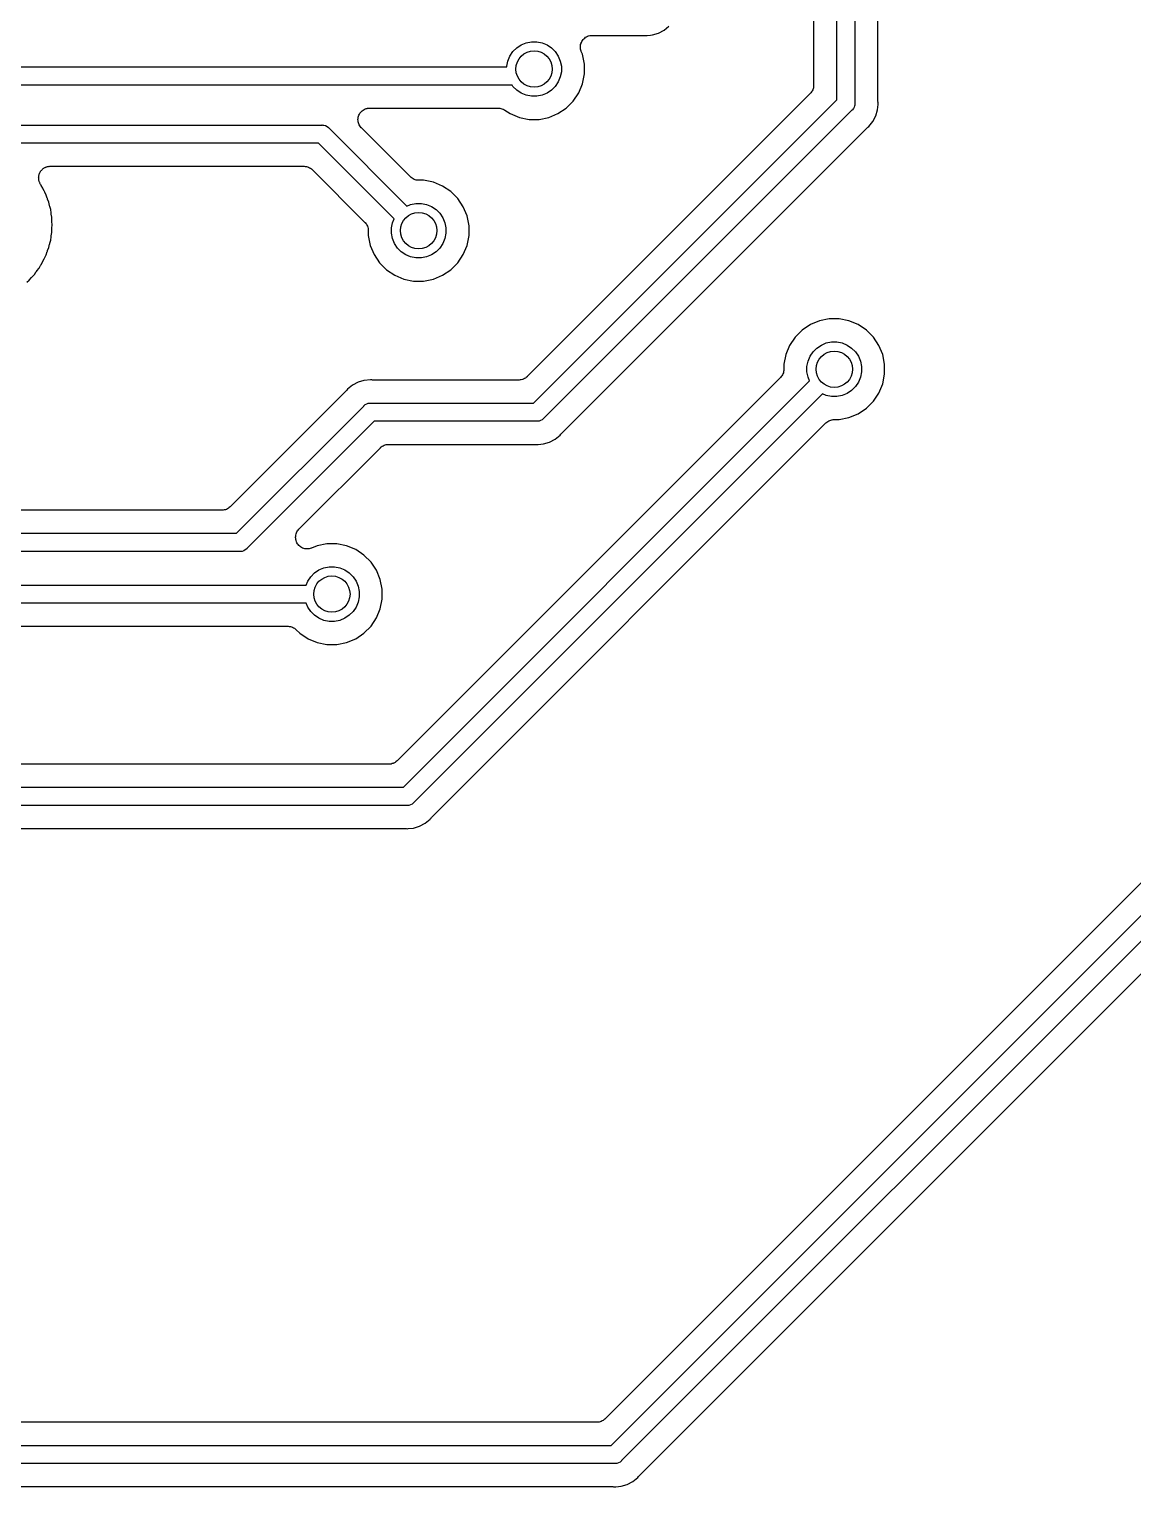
# Model space of a CAD drawing. Extents: x 49 to 143, y -158 to -38.
# Drawn here: x 109.76 to 121.9, y -109.07 to -93.03 of the extents above; entities that cross this region are included whole.
import ezdxf

# ---------------------------------------------------------------- set-up
doc = ezdxf.new("R2010")
doc.units = 0
doc.layers.add('BLACK', color=7, linetype='CONTINUOUS')

msp = doc.modelspace()

# ---------------------------------------------------------------- linework, layer by layer
at = {"layer": 'BLACK', "linetype": 'CONTINUOUS'}
for p, q in [((118.391, -91.4636), (118.391, -93.6528)), ((118.645, -93.8106), (118.645, -91.4449)), ((118.845, -91.4814), (118.845, -93.8471)), ((119.099, -93.8284), (119.099, -91.6392)), ((115.841, -93.1688), (115.847, -93.1582)), ((115.847, -93.1579), (115.848, -93.1576)), ((115.847, -93.1582), (115.847, -93.1579)), ((115.848, -93.1576), (115.855, -93.1484)), ((115.855, -93.1484), (115.863, -93.1391)), ((115.863, -93.1389), (115.864, -93.1386)), ((115.863, -93.1391), (115.863, -93.1389)), ((115.864, -93.1386), (115.873, -93.1311)), ((115.873, -93.1311), (115.882, -93.1234)), ((115.882, -93.1234), (115.883, -93.1233)), ((115.883, -93.1231), (115.893, -93.1175)), ((115.883, -93.1233), (115.883, -93.1231)), ((115.893, -93.1175), (115.904, -93.1118)), ((115.904, -93.1117), (115.905, -93.1115)), ((115.904, -93.1118), (115.904, -93.1117)), ((115.905, -93.1115), (115.916, -93.1081)), ((115.916, -93.1081), (115.928, -93.1046)), ((115.928, -93.1046), (115.929, -93.1045)), ((115.928, -93.1046), (115.928, -93.1046)), ((115.929, -93.1045), (115.941, -93.1034)), ((115.941, -93.1034), (115.953, -93.1022)), ((115.953, -93.1022), (116.524, -93.1022)), ((116.524, -93.1022), (116.526, -93.1022)), ((116.526, -93.1022), (116.531, -93.1028)), ((116.531, -93.1028), (116.537, -93.1028)), ((116.537, -93.1028), (116.548, -93.1039)), ((116.548, -93.1039), (116.559, -93.1028)), ((116.559, -93.1028), (116.595, -93.0992)), ((116.559, -93.1028), (116.559, -93.1028)), ((116.595, -93.0992), (116.617, -93.0971)), ((116.595, -93.0992), (116.595, -93.0992)), ((116.617, -93.0971), (116.684, -93.0768)), ((116.684, -93.0768), (116.745, -93.044)), ((116.745, -93.044), (116.799, -92.9997)), ((115.05, -93.3299), (115.083, -93.2808)), ((115.083, -93.2808), (115.125, -93.239)), ((115.125, -93.239), (115.174, -93.2061)), ((115.174, -93.2061), (115.228, -93.1835)), ((115.228, -93.1835), (115.286, -93.172)), ((115.286, -93.172), (115.346, -93.172)), ((115.346, -93.172), (115.404, -93.1835)), ((115.404, -93.1835), (115.458, -93.2061)), ((115.458, -93.2061), (115.507, -93.239)), ((115.507, -93.239), (115.549, -93.2808)), ((115.549, -93.2808), (115.582, -93.3299)), ((115.826, -93.2276), (115.827, -93.2156)), ((115.826, -93.228), (115.826, -93.2276)), ((115.826, -93.2283), (115.826, -93.228)), ((115.827, -93.2402), (115.826, -93.2283)), ((115.827, -93.2156), (115.828, -93.2037)), ((115.828, -93.2523), (115.827, -93.2402)), ((115.828, -93.203), (115.832, -93.1917)), ((115.828, -93.2033), (115.828, -93.203)), ((115.828, -93.2037), (115.828, -93.2033)), ((115.828, -93.2527), (115.828, -93.2523)), ((115.828, -93.253), (115.828, -93.2527)), ((115.831, -93.2644), (115.828, -93.253)), ((115.835, -93.2762), (115.831, -93.2644)), ((115.832, -93.1917), (115.835, -93.18)), ((115.835, -93.18), (115.836, -93.1797)), ((115.835, -93.2768), (115.835, -93.2762)), ((115.835, -93.2778), (115.835, -93.2768)), ((115.835, -93.2768), (115.835, -93.2768)), ((115.835, -93.2768), (115.835, -93.2768)), ((115.849, -93.3104), (115.835, -93.2778)), ((115.836, -93.1794), (115.841, -93.1688)), ((115.836, -93.1797), (115.836, -93.1794)), ((115.87, -93.4174), (115.849, -93.3104)), ((102.589, -93.4482), (115.016, -93.4482)), ((115.016, -93.4425), (115.028, -93.3845)), ((115.016, -93.4482), (115.016, -93.4425)), ((115.028, -93.3845), (115.05, -93.3299)), ((115.582, -93.3299), (115.604, -93.3845)), ((115.604, -93.3845), (115.616, -93.4425)), ((115.616, -93.4425), (115.616, -93.5015)), ((115.87, -93.5266), (115.87, -93.4174)), ((115.582, -93.6141), (115.549, -93.6632)), ((115.604, -93.5595), (115.582, -93.6141)), ((115.616, -93.5015), (115.604, -93.5595)), ((115.807, -93.7344), (115.849, -93.6336)), ((115.849, -93.6336), (115.87, -93.5266)), ((115.073, -93.6482), (102.589, -93.6482)), ((115.083, -93.6632), (115.073, -93.6482)), ((115.125, -93.705), (115.083, -93.6632)), ((115.174, -93.7379), (115.125, -93.705)), ((115.228, -93.7605), (115.174, -93.7379)), ((115.286, -93.772), (115.228, -93.7605)), ((118.354, -93.7426), (115.241, -96.8558)), ((115.346, -93.772), (115.286, -93.772)), ((115.404, -93.7605), (115.346, -93.772)), ((115.458, -93.7379), (115.404, -93.7605)), ((115.507, -93.705), (115.458, -93.7379)), ((115.549, -93.6632), (115.507, -93.705)), ((115.746, -93.8252), (115.807, -93.7344)), ((118.361, -93.7335), (118.354, -93.7426)), ((118.369, -93.7245), (118.361, -93.7335)), ((118.37, -93.7234), (118.369, -93.7239)), ((118.369, -93.7239), (118.369, -93.7245)), ((118.375, -93.7131), (118.37, -93.7234)), ((118.381, -93.7028), (118.375, -93.7131)), ((118.385, -93.6903), (118.381, -93.7016)), ((118.381, -93.7016), (118.381, -93.7022)), ((118.381, -93.7022), (118.381, -93.7028)), ((118.388, -93.6792), (118.385, -93.6903)), ((118.39, -93.6662), (118.388, -93.6779)), ((118.388, -93.6779), (118.388, -93.6785)), ((118.388, -93.6785), (118.388, -93.6792)), ((118.391, -93.6545), (118.39, -93.6662)), ((118.391, -93.6528), (118.391, -93.6532)), ((118.391, -93.6532), (118.391, -93.6532)), ((118.391, -93.6532), (118.391, -93.6532)), ((118.391, -93.6532), (118.391, -93.6545)), ((113.394, -93.969), (113.4, -93.9582)), ((113.4, -93.9578), (113.408, -93.9484)), ((113.4, -93.958), (113.4, -93.9578)), ((113.4, -93.9582), (113.4, -93.958)), ((113.408, -93.9484), (113.416, -93.9391)), ((113.416, -93.9388), (113.426, -93.9311)), ((113.416, -93.9389), (113.416, -93.9388)), ((113.416, -93.9391), (113.416, -93.9389)), ((113.426, -93.9311), (113.435, -93.9234)), ((113.435, -93.9233), (113.436, -93.9232)), ((113.435, -93.9234), (113.435, -93.9233)), ((113.436, -93.9232), (113.446, -93.9175)), ((113.446, -93.9175), (113.457, -93.9118)), ((113.457, -93.9116), (113.469, -93.9082)), ((113.457, -93.9117), (113.457, -93.9116)), ((113.457, -93.9118), (113.457, -93.9117)), ((113.469, -93.9082), (113.481, -93.9046)), ((113.481, -93.9045), (113.493, -93.9034)), ((113.481, -93.9046), (113.481, -93.9045)), ((113.481, -93.9046), (113.481, -93.9046)), ((113.493, -93.9034), (113.505, -93.9022)), ((113.505, -93.9022), (114.924, -93.9022)), ((114.924, -93.9022), (114.924, -93.9022)), ((114.924, -93.9022), (114.924, -93.9022)), ((114.924, -93.9022), (114.924, -93.9022)), ((114.924, -93.9022), (114.926, -93.9022)), ((114.926, -93.9022), (114.938, -93.9035)), ((114.938, -93.9035), (114.949, -93.9047)), ((114.949, -93.9047), (114.95, -93.9049)), ((114.95, -93.9049), (114.951, -93.905)), ((114.951, -93.905), (114.962, -93.9085)), ((114.962, -93.9085), (114.973, -93.9119)), ((114.973, -93.9119), (114.973, -93.9123)), ((114.973, -93.9123), (114.974, -93.9125)), ((114.974, -93.9125), (114.984, -93.9181)), ((114.984, -93.9181), (114.995, -93.9236)), ((114.995, -93.9236), (115.054, -93.9629)), ((115.309, -97.147), (118.645, -93.8106)), ((118.812, -93.9262), (115.424, -97.3142)), ((115.578, -93.9629), (115.669, -93.9023)), ((115.669, -93.9023), (115.746, -93.8252)), ((118.816, -93.9231), (118.812, -93.9262)), ((118.829, -93.9078), (118.816, -93.9231)), ((118.838, -93.8905), (118.829, -93.9078)), ((118.842, -93.8756), (118.838, -93.8905)), ((118.844, -93.8716), (118.842, -93.8756)), ((118.845, -93.8569), (118.844, -93.8647)), ((118.844, -93.8647), (118.844, -93.8716)), ((118.845, -93.8471), (118.845, -93.852)), ((118.845, -93.852), (118.845, -93.8569)), ((118.845, -93.8569), (118.845, -93.8569)), ((119.074, -93.9881), (119.094, -93.9214)), ((119.094, -93.9214), (119.1, -93.8632)), ((119.1, -93.8337), (119.099, -93.8284)), ((119.099, -93.8391), (119.1, -93.8337)), ((119.1, -93.8408), (119.099, -93.8391)), ((119.101, -93.852), (119.1, -93.8408)), ((119.1, -93.8632), (119.101, -93.852)), ((119.1, -93.8632), (119.1, -93.8632)), ((102.589, -94.088), (112.979, -94.088)), ((112.979, -94.088), (112.984, -94.0875)), ((112.984, -94.0875), (112.989, -94.088)), ((112.989, -94.088), (112.989, -94.088)), ((112.989, -94.088), (113.004, -94.0894)), ((113.004, -94.0894), (113.022, -94.0952)), ((113.022, -94.0952), (113.04, -94.1045)), ((113.04, -94.1045), (113.055, -94.1169)), ((113.055, -94.1169), (113.058, -94.1208)), ((113.058, -94.1208), (113.916, -94.979)), ((113.378, -94.0279), (113.38, -94.0158)), ((113.378, -94.0281), (113.378, -94.0279)), ((113.378, -94.0283), (113.378, -94.0281)), ((113.38, -94.0403), (113.378, -94.0283)), ((113.38, -94.0158), (113.381, -94.0037)), ((113.381, -94.0526), (113.38, -94.0403)), ((113.381, -94.0032), (113.385, -93.9917)), ((113.381, -94.0035), (113.381, -94.0032)), ((113.381, -94.0037), (113.381, -94.0035)), ((113.381, -94.0528), (113.381, -94.0526)), ((113.381, -94.053), (113.381, -94.0528)), ((113.384, -94.0645), (113.381, -94.053)), ((113.388, -94.0764), (113.384, -94.0645)), ((113.385, -93.9917), (113.388, -93.98)), ((113.388, -93.9798), (113.389, -93.9796)), ((113.388, -93.98), (113.388, -93.9798)), ((113.388, -94.0766), (113.388, -94.0764)), ((113.388, -94.0768), (113.388, -94.0766)), ((113.393, -94.0875), (113.388, -94.0768)), ((113.389, -93.9796), (113.394, -93.969)), ((113.399, -94.0984), (113.393, -94.0875)), ((113.399, -94.0985), (113.399, -94.0984)), ((113.399, -94.0987), (113.399, -94.0985)), ((113.407, -94.1082), (113.399, -94.0987)), ((113.414, -94.1177), (113.407, -94.1082)), ((113.415, -94.118), (113.414, -94.1177)), ((113.415, -94.1181), (113.415, -94.118)), ((113.416, -94.119), (113.415, -94.1181)), ((113.415, -94.1181), (113.415, -94.1181)), ((113.955, -94.6588), (113.416, -94.119)), ((115.054, -93.9629), (115.154, -94.0047)), ((115.154, -94.0047), (115.261, -94.026)), ((115.261, -94.026), (115.371, -94.026)), ((115.371, -94.026), (115.478, -94.0047)), ((115.478, -94.0047), (115.578, -93.9629)), ((115.617, -97.4806), (118.979, -94.119)), ((118.979, -94.119), (118.98, -94.1178)), ((118.98, -94.1178), (118.984, -94.1144)), ((118.984, -94.1144), (118.988, -94.1107)), ((118.988, -94.1107), (118.997, -94.1035)), ((118.997, -94.1035), (119.041, -94.0496)), ((119.041, -94.0496), (119.074, -93.9881)), ((112.943, -94.288), (102.589, -94.288)), ((113.775, -95.1204), (112.943, -94.288)), ((109.884, -94.6032), (109.887, -94.598)), ((109.887, -94.598), (109.891, -94.593)), ((109.891, -94.593), (109.895, -94.5876)), ((109.895, -94.5876), (109.899, -94.5834)), ((109.899, -94.5834), (109.903, -94.5789)), ((109.903, -94.5789), (109.908, -94.5748)), ((109.908, -94.5748), (109.912, -94.5702)), ((109.912, -94.5702), (109.917, -94.567)), ((109.917, -94.567), (109.922, -94.5632)), ((109.922, -94.5632), (109.928, -94.5602)), ((109.928, -94.5602), (109.933, -94.5566)), ((109.933, -94.5566), (109.939, -94.5544)), ((109.939, -94.5544), (109.944, -94.5516)), ((109.944, -94.5516), (109.95, -94.5497)), ((109.95, -94.5497), (109.956, -94.5472)), ((109.956, -94.5472), (109.962, -94.5461)), ((109.962, -94.5461), (109.968, -94.5444)), ((109.968, -94.5444), (109.974, -94.5438)), ((109.974, -94.5438), (109.98, -94.5425)), ((109.98, -94.5425), (109.986, -94.5426)), ((109.986, -94.5426), (109.992, -94.542)), ((109.992, -94.542), (112.785, -94.542)), ((112.785, -94.542), (112.785, -94.542)), ((112.785, -94.542), (112.785, -94.542)), ((112.785, -94.542), (112.785, -94.542)), ((112.785, -94.542), (112.787, -94.542)), ((112.787, -94.542), (112.798, -94.5433)), ((112.798, -94.5433), (112.81, -94.5445)), ((112.81, -94.5445), (112.811, -94.5447)), ((112.811, -94.5447), (112.811, -94.5448)), ((112.811, -94.5448), (112.822, -94.5483)), ((112.822, -94.5483), (112.834, -94.5518)), ((112.834, -94.5518), (112.834, -94.5521)), ((112.834, -94.5521), (112.835, -94.5523)), ((112.835, -94.5523), (112.845, -94.5579)), ((112.845, -94.5579), (112.855, -94.5635)), ((112.855, -94.5635), (112.856, -94.5639)), ((112.856, -94.5639), (112.857, -94.5642)), ((112.857, -94.5642), (112.866, -94.5718)), ((112.866, -94.5718), (112.875, -94.5792)), ((112.875, -94.5792), (113.455, -95.1594)), ((109.865, -94.6681), (109.866, -94.6616)), ((109.866, -94.674), (109.865, -94.6681)), ((109.866, -94.6551), (109.867, -94.6493)), ((109.866, -94.6616), (109.866, -94.6551)), ((109.866, -94.6799), (109.866, -94.674)), ((109.867, -94.6863), (109.866, -94.6799)), ((109.867, -94.6493), (109.868, -94.6435)), ((109.867, -94.6928), (109.867, -94.6863)), ((109.869, -94.6985), (109.867, -94.6928)), ((109.868, -94.6435), (109.87, -94.6372)), ((109.87, -94.7043), (109.869, -94.6985)), ((109.87, -94.6372), (109.871, -94.6309)), ((109.873, -94.7103), (109.87, -94.7043)), ((109.871, -94.6309), (109.873, -94.6254)), ((109.873, -94.6254), (109.875, -94.6198)), ((109.874, -94.7166), (109.873, -94.7103)), ((109.877, -94.7218), (109.874, -94.7166)), ((109.875, -94.6198), (109.878, -94.6141)), ((109.879, -94.7273), (109.877, -94.7218)), ((109.878, -94.6141), (109.881, -94.6081)), ((109.88, -94.7289), (109.879, -94.7273)), ((109.887, -94.7414), (109.88, -94.7289)), ((109.881, -94.6081), (109.884, -94.6032)), ((109.89, -94.7459), (109.887, -94.7414)), ((109.892, -94.7506), (109.89, -94.7459)), ((109.893, -94.7521), (109.892, -94.7506)), ((109.913, -94.782), (109.893, -94.7521)), ((113.965, -94.6663), (113.955, -94.6588)), ((113.973, -94.6738), (113.965, -94.6663)), ((113.974, -94.6741), (113.973, -94.6738)), ((113.975, -94.6745), (113.974, -94.6741)), ((113.985, -94.6801), (113.975, -94.6745)), ((113.995, -94.6857), (113.985, -94.6801)), ((113.996, -94.6859), (113.995, -94.6857)), ((113.996, -94.6862), (113.996, -94.6859)), ((114.008, -94.6897), (113.996, -94.6862)), ((114.019, -94.6932), (114.008, -94.6897)), ((114.019, -94.6933), (114.019, -94.6932)), ((114.02, -94.6935), (114.019, -94.6933)), ((114.032, -94.6947), (114.02, -94.6935)), ((114.043, -94.696), (114.032, -94.6947)), ((114.045, -94.696), (114.043, -94.696)), ((114.101, -94.696), (114.045, -94.696)), ((114.045, -94.696), (114.045, -94.696)), ((114.045, -94.696), (114.045, -94.696)), ((114.045, -94.696), (114.045, -94.696)), ((114.208, -94.7173), (114.101, -94.696)), ((114.308, -94.7591), (114.208, -94.7173)), ((114.399, -94.8197), (114.308, -94.7591)), ((109.927, -94.8152), (109.913, -94.782)), ((109.93, -94.8199), (109.927, -94.8152)), ((109.932, -94.8249), (109.93, -94.8199)), ((109.932, -94.8264), (109.932, -94.8249)), ((109.949, -94.8581), (109.932, -94.8264)), ((109.96, -94.8925), (109.949, -94.8581)), ((109.962, -94.8974), (109.96, -94.8925)), ((109.963, -94.9026), (109.962, -94.8974)), ((109.964, -94.9042), (109.963, -94.9026)), ((109.978, -94.9374), (109.964, -94.9042)), ((114.476, -94.8968), (114.399, -94.8197)), ((114.537, -94.9876), (114.476, -94.8968)), ((109.985, -94.9726), (109.978, -94.9374)), ((109.986, -94.9778), (109.985, -94.9726)), ((109.987, -94.983), (109.986, -94.9778)), ((109.988, -94.9847), (109.987, -94.983)), ((109.998, -95.0191), (109.988, -94.9847)), ((110.002, -95.0548), (109.998, -95.0191)), ((110.003, -95.0601), (110.002, -95.0548)), ((110.003, -95.0654), (110.003, -95.0601)), ((110.003, -95.0672), (110.003, -95.0654)), ((110.01, -95.1024), (110.003, -95.0672)), ((113.916, -94.979), (113.958, -94.9615)), ((113.958, -94.9615), (114.016, -94.95)), ((114.016, -94.95), (114.076, -94.95)), ((114.076, -94.95), (114.134, -94.9615)), ((114.134, -94.9615), (114.188, -94.9841)), ((114.188, -94.9841), (114.237, -95.017)), ((114.237, -95.017), (114.279, -95.0588)), ((114.279, -95.0588), (114.312, -95.1079)), ((114.579, -95.0884), (114.537, -94.9876)), ((110.01, -95.1383), (110.01, -95.1024)), ((110.011, -95.1436), (110.01, -95.1383)), ((110.01, -95.2347), (110.011, -95.2329)), ((110.01, -95.2706), (110.01, -95.2347)), ((110.011, -95.149), (110.011, -95.1436)), ((110.011, -95.1508), (110.011, -95.149)), ((110.015, -95.1865), (110.011, -95.1508)), ((110.011, -95.2222), (110.015, -95.1865)), ((110.011, -95.2276), (110.011, -95.2222)), ((110.011, -95.2329), (110.011, -95.2276)), ((113.455, -95.1594), (113.455, -95.1597)), ((113.455, -95.1597), (113.455, -95.1597)), ((113.455, -95.1597), (113.455, -95.1598)), ((113.455, -95.1598), (113.456, -95.1607)), ((113.456, -95.1607), (113.463, -95.1699)), ((113.463, -95.1699), (113.471, -95.179)), ((113.471, -95.179), (113.471, -95.1795)), ((113.471, -95.1795), (113.472, -95.1801)), ((113.472, -95.1801), (113.477, -95.1905)), ((113.477, -95.1905), (113.482, -95.2008)), ((113.482, -95.2008), (113.483, -95.2015)), ((113.483, -95.2015), (113.483, -95.2021)), ((113.483, -95.2021), (113.486, -95.2134)), ((113.486, -95.2134), (113.49, -95.2246)), ((113.49, -95.2246), (113.49, -95.2252)), ((113.49, -95.2252), (113.49, -95.2259)), ((113.49, -95.2259), (113.491, -95.2376)), ((113.491, -95.2376), (113.492, -95.2492)), ((113.746, -95.2205), (113.758, -95.1625)), ((113.746, -95.2795), (113.746, -95.2205)), ((113.758, -95.1625), (113.775, -95.1204)), ((114.312, -95.1079), (114.334, -95.1625)), ((114.334, -95.1625), (114.346, -95.2205)), ((114.346, -95.2205), (114.346, -95.2795)), ((114.6, -95.1954), (114.579, -95.0884)), ((114.6, -95.3046), (114.6, -95.1954)), ((109.978, -95.4356), (109.985, -95.4004)), ((109.985, -95.3986), (109.987, -95.3935)), ((109.985, -95.4004), (109.985, -95.3986)), ((109.987, -95.3935), (109.988, -95.3883)), ((109.988, -95.3883), (109.998, -95.3539)), ((109.998, -95.3539), (110.002, -95.3182)), ((110.002, -95.3164), (110.003, -95.3112)), ((110.002, -95.3182), (110.002, -95.3164)), ((110.003, -95.3058), (110.01, -95.2706)), ((110.003, -95.3112), (110.003, -95.3058)), ((113.492, -95.2492), (113.492, -95.3046)), ((113.492, -95.3046), (113.513, -95.4116)), ((113.758, -95.3375), (113.746, -95.2795)), ((113.78, -95.3921), (113.758, -95.3375)), ((113.813, -95.4412), (113.78, -95.3921)), ((114.312, -95.3921), (114.279, -95.4412)), ((114.334, -95.3375), (114.312, -95.3921)), ((114.346, -95.2795), (114.334, -95.3375)), ((114.579, -95.4116), (114.6, -95.3046)), ((129.149, -95.2676), (116.096, -108.321)), ((116.164, -108.612), (129.44, -95.3356)), ((109.913, -95.591), (109.927, -95.5578)), ((109.927, -95.5578), (109.928, -95.5562)), ((109.928, -95.5562), (109.93, -95.5515)), ((109.93, -95.5515), (109.932, -95.5466)), ((109.932, -95.5466), (109.949, -95.5149)), ((109.949, -95.5149), (109.96, -95.4805)), ((109.96, -95.4788), (109.962, -95.4739)), ((109.96, -95.4805), (109.96, -95.4788)), ((109.962, -95.4739), (109.964, -95.4688)), ((109.964, -95.4688), (109.978, -95.4356)), ((113.513, -95.4116), (113.555, -95.5124)), ((113.555, -95.5124), (113.616, -95.6032)), ((113.855, -95.483), (113.813, -95.4412)), ((113.904, -95.5159), (113.855, -95.483)), ((113.958, -95.5385), (113.904, -95.5159)), ((114.016, -95.55), (113.958, -95.5385)), ((114.076, -95.55), (114.016, -95.55)), ((114.134, -95.5385), (114.076, -95.55)), ((114.188, -95.5159), (114.134, -95.5385)), ((114.237, -95.483), (114.188, -95.5159)), ((114.279, -95.4412), (114.237, -95.483)), ((114.476, -95.6032), (114.537, -95.5124)), ((114.537, -95.5124), (114.579, -95.4116)), ((129.607, -95.4512), (116.279, -108.779)), ((109.82, -95.7309), (109.84, -95.701)), ((109.84, -95.701), (109.841, -95.6995)), ((109.841, -95.6995), (109.844, -95.6955)), ((109.844, -95.6955), (109.847, -95.691)), ((109.847, -95.691), (109.87, -95.6633)), ((109.87, -95.6633), (109.887, -95.6316)), ((109.887, -95.6316), (109.888, -95.63)), ((109.888, -95.63), (109.891, -95.6256)), ((109.891, -95.6256), (109.893, -95.6209)), ((109.893, -95.6209), (109.913, -95.591)), ((113.616, -95.6032), (113.693, -95.6803)), ((113.693, -95.6803), (113.784, -95.7409)), ((114.308, -95.7409), (114.399, -95.6803)), ((114.399, -95.6803), (114.476, -95.6032)), ((116.472, -108.946), (129.774, -95.644)), ((109.736, -95.8161), (109.763, -95.7933)), ((109.763, -95.7933), (109.786, -95.7655)), ((109.786, -95.7655), (109.787, -95.7642)), ((109.787, -95.7642), (109.791, -95.7604)), ((109.791, -95.7604), (109.794, -95.7563)), ((109.794, -95.7563), (109.82, -95.7309)), ((113.784, -95.7409), (113.884, -95.7827)), ((113.884, -95.7827), (113.991, -95.804)), ((113.991, -95.804), (114.101, -95.804)), ((114.101, -95.804), (114.208, -95.7827)), ((114.208, -95.7827), (114.308, -95.7409)), ((118.265, -96.3437), (118.188, -96.4208)), ((118.356, -96.2831), (118.265, -96.3437)), ((118.456, -96.2413), (118.356, -96.2831)), ((118.563, -96.22), (118.456, -96.2413)), ((118.673, -96.22), (118.563, -96.22)), ((118.78, -96.2413), (118.673, -96.22)), ((118.88, -96.2831), (118.78, -96.2413)), ((118.971, -96.3437), (118.88, -96.2831)), ((119.037, -96.4097), (118.971, -96.3437)), ((118.127, -96.5116), (118.085, -96.6124)), ((118.188, -96.4208), (118.127, -96.5116)), ((118.427, -96.541), (118.476, -96.5081)), ((118.476, -96.5081), (118.53, -96.4855)), ((118.53, -96.4855), (118.588, -96.474)), ((118.588, -96.474), (118.648, -96.474)), ((118.648, -96.474), (118.706, -96.4855)), ((118.706, -96.4855), (118.76, -96.5081)), ((118.76, -96.5081), (118.809, -96.541)), ((119.037, -96.4098), (119.037, -96.4097)), ((119.048, -96.4208), (119.037, -96.4098)), ((119.109, -96.5116), (119.048, -96.4208)), ((119.151, -96.6124), (119.109, -96.5116)), ((118.085, -96.6124), (118.064, -96.7194)), ((118.318, -96.7445), (118.33, -96.6865)), ((118.33, -96.6865), (118.352, -96.6319)), ((118.352, -96.6319), (118.385, -96.5828)), ((118.385, -96.5828), (118.427, -96.541)), ((118.809, -96.541), (118.851, -96.5828)), ((118.851, -96.5828), (118.884, -96.6319)), ((118.884, -96.6319), (118.906, -96.6865)), ((118.906, -96.6865), (118.918, -96.7445)), ((119.172, -96.7194), (119.151, -96.6124)), ((118.042, -96.8465), (118.034, -96.8555)), ((118.043, -96.8454), (118.042, -96.8459)), ((118.042, -96.8459), (118.042, -96.8465)), ((118.048, -96.8351), (118.043, -96.8454)), ((118.054, -96.8248), (118.048, -96.8351)), ((118.058, -96.8124), (118.054, -96.8236)), ((118.054, -96.8236), (118.054, -96.8242)), ((118.054, -96.8242), (118.054, -96.8248)), ((118.061, -96.8012), (118.058, -96.8124)), ((118.063, -96.7883), (118.061, -96.7999)), ((118.061, -96.7999), (118.061, -96.8005)), ((118.061, -96.8005), (118.061, -96.8012)), ((118.064, -96.7765), (118.063, -96.7883)), ((118.064, -96.7194), (118.064, -96.7748)), ((118.064, -96.7748), (118.064, -96.7752)), ((118.064, -96.7752), (118.064, -96.7752)), ((118.064, -96.7752), (118.064, -96.7752)), ((118.064, -96.7752), (118.064, -96.7765)), ((118.318, -96.8035), (118.318, -96.7445)), ((118.33, -96.8615), (118.318, -96.8035)), ((118.918, -96.8035), (118.906, -96.8615)), ((118.918, -96.7445), (118.918, -96.8035)), ((119.151, -96.9356), (119.172, -96.8286)), ((119.172, -96.8286), (119.172, -96.7194)), ((113.256, -97.0055), (113.252, -97.0093)), ((113.257, -97.0042), (113.256, -97.0055)), ((113.264, -96.9955), (113.257, -97.0042)), ((113.318, -96.9512), (113.264, -96.9955)), ((113.379, -96.9184), (113.318, -96.9512)), ((113.444, -96.8987), (113.379, -96.9184)), ((113.446, -96.8981), (113.444, -96.8987)), ((113.444, -96.8987), (113.444, -96.8987)), ((113.515, -96.8913), (113.446, -96.8981)), ((113.526, -96.8924), (113.515, -96.8913)), ((113.532, -96.8924), (113.526, -96.8924)), ((113.537, -96.893), (113.532, -96.8924)), ((113.539, -96.893), (113.537, -96.893)), ((115.151, -96.893), (113.539, -96.893)), ((118.027, -96.8646), (113.81, -101.082)), ((113.878, -101.373), (118.347, -96.9036)), ((115.162, -96.8919), (115.151, -96.893)), ((115.174, -96.8908), (115.162, -96.8919)), ((115.175, -96.8906), (115.174, -96.8908)), ((115.187, -96.8872), (115.175, -96.8906)), ((115.175, -96.8906), (115.175, -96.8906)), ((115.198, -96.8839), (115.187, -96.8872)), ((115.199, -96.8836), (115.198, -96.8839)), ((115.21, -96.8779), (115.199, -96.8834)), ((115.199, -96.8834), (115.199, -96.8836)), ((115.22, -96.8725), (115.21, -96.8779)), ((115.221, -96.8718), (115.22, -96.8721)), ((115.22, -96.8721), (115.22, -96.8725)), ((115.23, -96.8644), (115.221, -96.8718)), ((115.239, -96.8571), (115.23, -96.8644)), ((115.24, -96.8561), (115.239, -96.8571)), ((115.241, -96.8558), (115.24, -96.8561)), ((115.24, -96.8561), (115.24, -96.8561)), ((115.24, -96.8561), (115.24, -96.8561)), ((118.034, -96.8555), (118.027, -96.8646)), ((118.347, -96.9036), (118.33, -96.8615)), ((118.809, -97.007), (118.76, -97.0399)), ((118.851, -96.9652), (118.809, -97.007)), ((118.884, -96.9161), (118.851, -96.9652)), ((118.906, -96.8615), (118.884, -96.9161)), ((119.109, -97.0364), (119.151, -96.9356)), ((113.248, -97.0134), (111.974, -98.2878)), ((113.252, -97.0093), (113.248, -97.0134)), ((113.444, -97.176), (113.459, -97.1635)), ((113.459, -97.1635), (113.477, -97.1542)), ((113.477, -97.1542), (113.492, -97.1495)), ((113.492, -97.1495), (113.496, -97.1484)), ((113.496, -97.1484), (113.498, -97.1482)), ((113.498, -97.1482), (113.51, -97.147)), ((113.51, -97.147), (113.515, -97.1465)), ((113.51, -97.147), (113.51, -97.147)), ((113.515, -97.1465), (113.52, -97.147)), ((113.52, -97.147), (115.309, -97.147)), ((118.488, -97.045), (113.993, -101.54)), ((118.53, -97.0625), (118.488, -97.045)), ((118.588, -97.074), (118.53, -97.0625)), ((118.648, -97.074), (118.588, -97.074)), ((118.706, -97.0625), (118.648, -97.074)), ((118.76, -97.0399), (118.706, -97.0625)), ((118.971, -97.2043), (119.048, -97.1272)), ((119.048, -97.1272), (119.109, -97.0364)), ((112.042, -98.579), (113.441, -97.1798)), ((113.441, -97.1798), (113.444, -97.176)), ((115.421, -97.3181), (115.406, -97.3306)), ((115.424, -97.3142), (115.421, -97.3181)), ((118.606, -97.3291), (118.617, -97.328)), ((118.617, -97.328), (118.673, -97.328)), ((118.673, -97.328), (118.78, -97.3067)), ((118.78, -97.3067), (118.88, -97.2649)), ((118.88, -97.2649), (118.971, -97.2043)), ((113.557, -97.347), (112.157, -98.7462)), ((115.345, -97.347), (113.557, -97.347)), ((114.186, -101.707), (118.527, -97.3652)), ((115.35, -97.3475), (115.345, -97.347)), ((115.355, -97.347), (115.35, -97.3475)), ((115.37, -97.3456), (115.355, -97.347)), ((115.355, -97.347), (115.355, -97.347)), ((115.388, -97.3398), (115.37, -97.3456)), ((115.406, -97.3306), (115.388, -97.3398)), ((115.609, -97.4898), (115.61, -97.4885)), ((115.61, -97.4885), (115.614, -97.4847)), ((115.614, -97.4847), (115.617, -97.4806)), ((118.527, -97.3652), (118.528, -97.3649)), ((118.528, -97.3649), (118.529, -97.364)), ((118.528, -97.3649), (118.528, -97.3649)), ((118.528, -97.3649), (118.528, -97.3649)), ((118.529, -97.364), (118.538, -97.3566)), ((118.538, -97.3566), (118.547, -97.3492)), ((118.547, -97.3492), (118.548, -97.3489)), ((118.548, -97.3485), (118.558, -97.3431)), ((118.548, -97.3489), (118.548, -97.3485)), ((118.558, -97.3431), (118.569, -97.3376)), ((118.569, -97.3374), (118.57, -97.3371)), ((118.569, -97.3376), (118.569, -97.3374)), ((118.57, -97.3371), (118.581, -97.3338)), ((118.581, -97.3338), (118.593, -97.3304)), ((118.593, -97.3304), (118.594, -97.3302)), ((118.593, -97.3304), (118.593, -97.3304)), ((118.594, -97.3302), (118.606, -97.3291)), ((112.729, -98.5343), (113.625, -97.6382)), ((113.625, -97.6379), (113.626, -97.637)), ((113.625, -97.6382), (113.625, -97.6379)), ((113.625, -97.6379), (113.625, -97.6379)), ((113.625, -97.6379), (113.625, -97.6379)), ((113.626, -97.637), (113.635, -97.6296)), ((113.635, -97.6296), (113.644, -97.6222)), ((113.644, -97.6222), (113.645, -97.6219)), ((113.645, -97.6215), (113.656, -97.6161)), ((113.645, -97.6219), (113.645, -97.6215)), ((113.656, -97.6161), (113.666, -97.6106)), ((113.666, -97.6106), (113.667, -97.6104)), ((113.667, -97.6101), (113.679, -97.6068)), ((113.667, -97.6104), (113.667, -97.6101)), ((113.679, -97.6068), (113.69, -97.6034)), ((113.69, -97.6034), (113.691, -97.6034)), ((113.691, -97.6032), (113.703, -97.6021)), ((113.691, -97.6034), (113.691, -97.6032)), ((113.703, -97.6021), (113.715, -97.601)), ((113.715, -97.601), (115.326, -97.601)), ((115.326, -97.601), (115.328, -97.601)), ((115.328, -97.601), (115.333, -97.6016)), ((115.333, -97.6016), (115.339, -97.6016)), ((115.339, -97.6016), (115.35, -97.6027)), ((115.35, -97.6027), (115.361, -97.6016)), ((115.361, -97.6016), (115.419, -97.5959)), ((115.361, -97.6016), (115.361, -97.6016)), ((115.419, -97.5959), (115.486, -97.5756)), ((115.486, -97.5756), (115.548, -97.5428)), ((115.548, -97.5428), (115.602, -97.4985)), ((115.602, -97.4985), (115.609, -97.4898)), ((111.973, -98.289), (111.963, -98.2964)), ((111.974, -98.2881), (111.973, -98.289)), ((111.974, -98.2878), (111.974, -98.2881)), ((111.974, -98.2881), (111.974, -98.2881)), ((111.974, -98.2881), (111.974, -98.2881)), ((111.884, -98.325), (108.046, -98.325)), ((111.896, -98.3239), (111.884, -98.325)), ((111.907, -98.3228), (111.896, -98.3239)), ((111.908, -98.3226), (111.907, -98.3228)), ((111.909, -98.3226), (111.908, -98.3226)), ((111.92, -98.3192), (111.909, -98.3226)), ((111.931, -98.3159), (111.92, -98.3192)), ((111.932, -98.3156), (111.931, -98.3159)), ((111.943, -98.3099), (111.932, -98.3154)), ((111.932, -98.3154), (111.932, -98.3156)), ((111.953, -98.3045), (111.943, -98.3099)), ((111.954, -98.3041), (111.953, -98.3045)), ((111.963, -98.2964), (111.954, -98.3038)), ((111.954, -98.3038), (111.954, -98.3041)), ((103.011, -98.579), (112.042, -98.579)), ((112.691, -98.6234), (112.693, -98.6109)), ((112.693, -98.6109), (112.694, -98.599)), ((112.694, -98.5987), (112.698, -98.5865)), ((112.694, -98.5988), (112.694, -98.5987)), ((112.694, -98.599), (112.694, -98.5988)), ((112.698, -98.5865), (112.701, -98.5753)), ((112.701, -98.575), (112.707, -98.5639)), ((112.701, -98.5752), (112.701, -98.575)), ((112.701, -98.5753), (112.701, -98.5752)), ((112.707, -98.5639), (112.713, -98.5534)), ((112.713, -98.5532), (112.721, -98.5439)), ((112.713, -98.5533), (112.713, -98.5532)), ((112.713, -98.5534), (112.713, -98.5533)), ((112.721, -98.5439), (112.729, -98.5343)), ((112.122, -98.7718), (112.103, -98.7776)), ((112.139, -98.7625), (112.122, -98.7718)), ((112.154, -98.7501), (112.139, -98.7625)), ((112.157, -98.7462), (112.154, -98.7501)), ((112.691, -98.6235), (112.691, -98.6234)), ((112.691, -98.6236), (112.691, -98.6235)), ((112.693, -98.6353), (112.691, -98.6236)), ((112.694, -98.6481), (112.693, -98.6353)), ((112.694, -98.6482), (112.694, -98.6481)), ((112.694, -98.6483), (112.694, -98.6482)), ((112.697, -98.6596), (112.694, -98.6483)), ((112.701, -98.6718), (112.697, -98.6596)), ((112.701, -98.6719), (112.701, -98.6718)), ((112.701, -98.672), (112.701, -98.6719)), ((112.707, -98.6828), (112.701, -98.672)), ((112.712, -98.6938), (112.707, -98.6828)), ((112.712, -98.6939), (112.712, -98.6938)), ((112.712, -98.694), (112.712, -98.6939)), ((112.72, -98.7038), (112.712, -98.694)), ((112.728, -98.7131), (112.72, -98.7038)), ((112.728, -98.7132), (112.728, -98.7131)), ((112.728, -98.7131), (112.728, -98.7131)), ((112.738, -98.7211), (112.728, -98.7132)), ((112.747, -98.729), (112.738, -98.7211)), ((112.747, -98.7291), (112.747, -98.729)), ((112.747, -98.729), (112.747, -98.729)), ((112.758, -98.7351), (112.747, -98.7291)), ((112.769, -98.7409), (112.758, -98.7351)), ((112.769, -98.741), (112.769, -98.7409)), ((112.769, -98.7409), (112.769, -98.7409)), ((112.781, -98.7447), (112.769, -98.741)), ((112.792, -98.7483), (112.781, -98.7447)), ((112.793, -98.7484), (112.792, -98.7483)), ((112.792, -98.7483), (112.792, -98.7483)), ((112.805, -98.7497), (112.793, -98.7484)), ((112.817, -98.751), (112.805, -98.7497)), ((112.829, -98.75), (112.817, -98.751)), ((112.817, -98.751), (112.817, -98.751)), ((112.817, -98.751), (112.817, -98.751)), ((112.842, -98.7489), (112.829, -98.75)), ((112.853, -98.7455), (112.842, -98.7489)), ((112.842, -98.7489), (112.842, -98.7489)), ((112.842, -98.7489), (112.842, -98.7489)), ((112.865, -98.7421), (112.853, -98.7455)), ((112.866, -98.742), (112.865, -98.7421)), ((112.867, -98.7414), (112.866, -98.742)), ((112.866, -98.742), (112.866, -98.742)), ((112.866, -98.742), (112.866, -98.742)), ((112.93, -98.7155), (112.867, -98.7414)), ((113.037, -98.6942), (112.93, -98.7155)), ((113.146, -98.6942), (113.037, -98.6942)), ((113.253, -98.7155), (113.146, -98.6942)), ((113.354, -98.7573), (113.253, -98.7155)), ((113.444, -98.8179), (113.354, -98.7573)), ((112.078, -98.779), (102.975, -98.779)), ((112.083, -98.7795), (112.078, -98.779)), ((112.088, -98.779), (112.083, -98.7795)), ((112.103, -98.7776), (112.088, -98.779)), ((112.088, -98.779), (112.088, -98.779)), ((113.522, -98.895), (113.444, -98.8179)), ((113.582, -98.9858), (113.522, -98.895)), ((112.825, -99.1061), (112.858, -99.057)), ((112.858, -99.057), (112.9, -99.0152)), ((112.9, -99.0152), (112.949, -98.9823)), ((112.949, -98.9823), (113.004, -98.9597)), ((113.004, -98.9597), (113.062, -98.9482)), ((113.062, -98.9482), (113.121, -98.9482)), ((113.121, -98.9482), (113.179, -98.9597)), ((113.179, -98.9597), (113.233, -98.9823)), ((113.233, -98.9823), (113.282, -99.0152)), ((113.282, -99.0152), (113.324, -99.057)), ((113.324, -99.057), (113.357, -99.1061)), ((113.624, -99.0866), (113.582, -98.9858)), ((113.645, -99.1936), (113.624, -99.0866)), ((100.414, -99.1482), (112.808, -99.1482)), ((112.808, -99.1482), (112.825, -99.1061)), ((113.357, -99.1061), (113.38, -99.1607)), ((113.38, -99.1607), (113.391, -99.2187)), ((113.391, -99.2187), (113.391, -99.2777)), ((113.645, -99.3028), (113.645, -99.1936)), ((112.808, -99.3482), (100.414, -99.3482)), ((112.825, -99.3903), (112.808, -99.3482)), ((112.858, -99.4394), (112.825, -99.3903)), ((113.357, -99.3903), (113.324, -99.4394)), ((113.38, -99.3357), (113.357, -99.3903)), ((113.391, -99.2777), (113.38, -99.3357)), ((113.582, -99.5106), (113.624, -99.4098)), ((113.624, -99.4098), (113.645, -99.3028)), ((112.9, -99.4812), (112.858, -99.4394)), ((112.949, -99.5141), (112.9, -99.4812)), ((113.004, -99.5367), (112.949, -99.5141)), ((113.062, -99.5482), (113.004, -99.5367)), ((113.121, -99.5482), (113.062, -99.5482)), ((113.179, -99.5367), (113.121, -99.5482)), ((113.233, -99.5141), (113.179, -99.5367)), ((113.282, -99.4812), (113.233, -99.5141)), ((113.324, -99.4394), (113.282, -99.4812)), ((113.522, -99.6014), (113.582, -99.5106)), ((100.797, -99.6022), (112.609, -99.6022)), ((112.609, -99.6022), (112.61, -99.6022)), ((112.61, -99.6022), (112.61, -99.6022)), ((112.61, -99.6022), (112.61, -99.6022)), ((112.61, -99.6022), (112.611, -99.6022)), ((112.611, -99.6022), (112.623, -99.6035)), ((112.623, -99.6035), (112.634, -99.6047)), ((112.634, -99.6047), (112.635, -99.6049)), ((112.635, -99.6049), (112.636, -99.605)), ((112.636, -99.605), (112.647, -99.6085)), ((112.647, -99.6085), (112.658, -99.612)), ((112.658, -99.612), (112.659, -99.6123)), ((112.659, -99.6123), (112.659, -99.6125)), ((112.659, -99.6125), (112.669, -99.6181)), ((112.669, -99.6181), (112.68, -99.6237)), ((112.68, -99.6237), (112.68, -99.6241)), ((112.68, -99.6241), (112.681, -99.6244)), ((112.681, -99.6244), (112.69, -99.6319)), ((112.69, -99.6319), (112.699, -99.6394)), ((112.699, -99.6394), (112.738, -99.6785)), ((112.738, -99.6785), (112.829, -99.7391)), ((113.354, -99.7391), (113.444, -99.6785)), ((113.444, -99.6785), (113.522, -99.6014)), ((112.829, -99.7391), (112.93, -99.7809)), ((112.93, -99.7809), (113.037, -99.8022)), ((113.037, -99.8022), (113.146, -99.8022)), ((113.146, -99.8022), (113.253, -99.7809)), ((113.253, -99.7809), (113.354, -99.7391)), ((113.72, -101.119), (100.813, -101.119)), ((113.731, -101.118), (113.72, -101.119)), ((113.743, -101.117), (113.731, -101.118)), ((113.744, -101.117), (113.743, -101.117)), ((113.756, -101.113), (113.744, -101.117)), ((113.744, -101.117), (113.744, -101.117)), ((113.767, -101.11), (113.756, -101.113)), ((113.768, -101.11), (113.767, -101.11)), ((113.779, -101.104), (113.768, -101.109)), ((113.768, -101.109), (113.768, -101.11)), ((113.789, -101.099), (113.779, -101.104)), ((113.79, -101.098), (113.789, -101.098)), ((113.789, -101.098), (113.789, -101.099)), ((113.799, -101.09), (113.79, -101.098)), ((113.808, -101.083), (113.799, -101.09)), ((113.809, -101.082), (113.808, -101.083)), ((113.81, -101.082), (113.809, -101.082)), ((113.809, -101.082), (113.809, -101.082)), ((113.809, -101.082), (113.809, -101.082)), ((100.655, -101.373), (113.878, -101.373)), ((113.914, -101.573), (100.619, -101.573)), ((113.919, -101.573), (113.914, -101.573)), ((113.924, -101.573), (113.919, -101.573)), ((113.939, -101.572), (113.924, -101.573)), ((113.924, -101.573), (113.924, -101.573)), ((113.957, -101.566), (113.939, -101.572)), ((113.975, -101.557), (113.957, -101.566)), ((113.99, -101.544), (113.975, -101.557)), ((113.993, -101.54), (113.99, -101.544)), ((113.988, -101.822), (114.055, -101.802)), ((114.055, -101.802), (114.117, -101.769)), ((114.117, -101.769), (114.171, -101.725)), ((114.171, -101.725), (114.178, -101.716)), ((114.178, -101.716), (114.179, -101.714)), ((114.179, -101.714), (114.183, -101.711)), ((114.183, -101.711), (114.186, -101.707)), ((100.637, -101.827), (113.895, -101.827)), ((113.895, -101.827), (113.897, -101.827)), ((113.897, -101.827), (113.902, -101.828)), ((113.902, -101.828), (113.908, -101.828)), ((113.908, -101.828), (113.919, -101.829)), ((113.919, -101.829), (113.93, -101.828)), ((113.93, -101.828), (113.988, -101.822)), ((113.93, -101.828), (113.93, -101.828)), ((116.006, -108.358), (99.2592, -108.358)), ((116.017, -108.357), (116.006, -108.358)), ((116.029, -108.356), (116.017, -108.357)), ((116.03, -108.356), (116.029, -108.356)), ((116.042, -108.352), (116.03, -108.356)), ((116.03, -108.356), (116.03, -108.356)), ((116.053, -108.349), (116.042, -108.352)), ((116.054, -108.349), (116.053, -108.349)), ((116.065, -108.343), (116.054, -108.348)), ((116.054, -108.348), (116.054, -108.349)), ((116.075, -108.338), (116.065, -108.343)), ((116.076, -108.337), (116.075, -108.337)), ((116.075, -108.337), (116.075, -108.338)), ((116.085, -108.329), (116.076, -108.337)), ((116.094, -108.322), (116.085, -108.329)), ((116.095, -108.321), (116.094, -108.322)), ((116.096, -108.321), (116.095, -108.321)), ((116.095, -108.321), (116.095, -108.321)), ((116.095, -108.321), (116.095, -108.321)), ((99.1014, -108.612), (116.164, -108.612)), ((116.2, -108.812), (99.0649, -108.812)), ((116.205, -108.812), (116.2, -108.812)), ((116.21, -108.812), (116.205, -108.812)), ((116.225, -108.811), (116.21, -108.812)), ((116.21, -108.812), (116.21, -108.812)), ((116.243, -108.805), (116.225, -108.811)), ((116.261, -108.796), (116.243, -108.805)), ((116.276, -108.783), (116.261, -108.796)), ((116.279, -108.779), (116.276, -108.783)), ((116.341, -109.041), (116.403, -109.008)), ((116.403, -109.008), (116.457, -108.964)), ((116.457, -108.964), (116.464, -108.955)), ((116.464, -108.955), (116.465, -108.953)), ((116.465, -108.953), (116.469, -108.95)), ((116.469, -108.95), (116.472, -108.946)), ((99.0836, -109.066), (116.181, -109.066)), ((116.181, -109.066), (116.183, -109.066)), ((116.183, -109.066), (116.188, -109.067)), ((116.188, -109.067), (116.194, -109.067)), ((116.194, -109.067), (116.205, -109.068)), ((116.205, -109.068), (116.216, -109.067)), ((116.216, -109.067), (116.274, -109.061)), ((116.216, -109.067), (116.216, -109.067)), ((116.274, -109.061), (116.341, -109.041))]:
    msp.add_line(p, q, dxfattribs=at)
at = {"layer": 'BLACK'}
for centre in [(115.316, -93.472), (114.046, -95.25), (118.618, -96.774), (113.091, -99.2482)]:
    msp.add_circle(centre, 0.2, dxfattribs=at)

doc.saveas('drawing.dxf')
